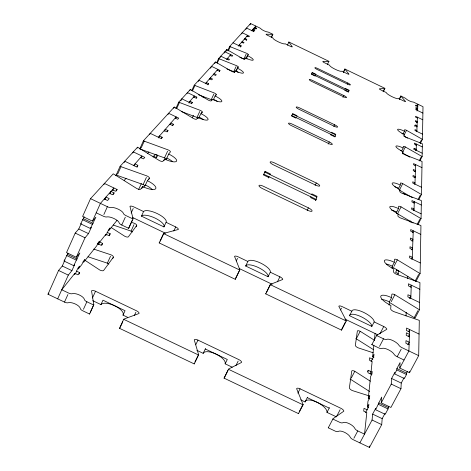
<?xml version="1.0" encoding="UTF-8"?>
<svg xmlns="http://www.w3.org/2000/svg" width="471" height="471" viewBox="0 0 471 471"><rect width="100%" height="100%" fill="white"/><g stroke="black" fill="none" stroke-linecap="round" stroke-linejoin="round"><path stroke-width="0.71" d="M407.497 371.378L406.538 373.162L406.485 374.539L404.342 378.543L394.68 373.921L396.812 369.912L396.894 368.546L400.062 362.599L399.779 368.051L409.535 372.72L418.69 355.646L419.296 320.421A3.427 1.06 28.5 0 0 418.425 320.056L393.668 311.561A3.427 1.072 28.1 0 1 390.689 308.935L390.954 305.496A11.799 3.633 28 0 1 380.703 296.524A11.799 3.633 28 0 1 391.56 297.666L391.813 294.393A3.321 1.007 27.9 0 1 394.863 294.728L418.631 309.294A3.332 1.007 28.3 0 0 419.484 309.747L415.051 318.102A3.326 1.024 28.4 0 1 414.203 317.642L390.5 303.059A3.315 1.024 28 0 0 389.405 302.612M419.484 309.747L419.955 282.641A3.156 0.907 28 0 0 419.149 282.294L396.317 274.21A3.156 0.913 27.7 0 1 393.562 271.867L393.785 268.941A10.886 3.103 27.6 0 1 384.295 260.922A10.886 3.103 27.6 0 1 394.304 262.259L394.521 259.456A3.067 0.86 27.6 0 1 397.33 259.845L419.325 273.109A3.079 0.865 27.9 0 0 420.108 273.527L416.011 281.317A3.073 0.877 28 0 1 415.228 280.899L393.297 267.61A3.062 0.877 27.6 0 0 392.284 267.192M420.108 273.527L420.944 225.574A2.749 0.695 27.5 0 0 420.238 225.268L400.303 217.879A2.755 0.695 27.2 0 1 397.889 215.942L398.066 213.704A9.514 2.379 27.2 0 1 389.729 207.046A9.514 2.379 27.2 0 1 398.46 208.588L398.625 206.439A2.685 0.665 27.2 0 1 401.086 206.881L420.373 218.232A2.691 0.665 27.4 0 0 421.062 218.597L418.065 224.355M421.062 218.597L421.374 200.617A2.579 0.606 27.3 0 0 420.715 200.328L402.051 193.269A2.579 0.612 27 0 1 399.785 191.497L399.938 189.536A8.914 2.09 27 0 1 392.113 183.443A8.914 2.09 27 0 1 400.285 185.038L400.432 183.142A2.52 0.583 27 0 1 402.734 183.602L420.833 194.14A2.526 0.583 27.2 0 0 421.48 194.482L418.949 199.368M421.48 194.482L422.057 161.453A2.302 0.489 27 0 0 421.463 161.194L404.783 154.694A2.302 0.489 26.8 0 1 402.752 153.169L402.876 151.603A7.972 1.678 26.8 0 1 395.858 146.351A7.972 1.678 26.8 0 1 403.152 148L403.27 146.481A2.255 0.471 26.8 0 1 405.331 146.952L421.557 156.237A2.261 0.471 26.9 0 0 422.14 156.543L419.938 160.835M422.14 156.543L422.363 143.743A2.178 0.436 26.8 0 0 421.804 143.496L406.02 137.267A2.178 0.436 26.7 0 1 404.094 135.848L404.206 134.441A7.548 1.507 26.7 0 1 397.548 129.56A7.548 1.507 26.7 0 1 404.454 131.215L404.56 129.849A2.137 0.424 26.7 0 1 406.508 130.32L421.886 139.051A2.137 0.424 26.8 0 0 422.44 139.339L420.291 143.537M422.44 139.339L423.005 106.699L414.221 102.46A1.919 0.341 26.5 0 0 412.584 101.924A3.827 0.677 26.5 0 1 409.305 100.847A3.827 0.677 26.5 0 1 406.09 98.792A1.919 0.341 26.5 0 0 404.489 97.768L400.862 96.019L399.225 99.269M409.535 372.72L409.582 371.342M410.8 298.302L411.277 285.161L410.282 287.051M412.225 259.062L413.25 230.778L412.26 232.692M413.991 210.407L414.309 201.682L413.65 202.96M414.945 184.09L415.652 164.603L415.016 165.845M416.176 150.273L416.399 144.067L415.752 145.339M416.859 131.415L417.377 117.167M417.618 110.538L417.848 104.209M415.593 150.479L416.211 149.266L414.209 148.3L414.168 149.307L422.199 153.175M416.505 126.993L417.059 125.91L415.204 125.015L415.163 125.881L417.029 126.776M417.353 106.799L417.783 105.951L416.052 105.115L416.023 105.869L417.753 106.705M406.031 315.923L406.19 312.344M407.698 278.75L407.792 276.559M410.229 222.23L410.294 220.817M388.787 406.326L388.057 408.952L385.19 414.309L375.605 409.735L381.704 397.071L381.233 402.835L390.918 407.456L400.962 388.71L401.233 383.07L404.083 377.748M394.68 373.921L394.763 372.549L391.607 378.472L391.242 384.065L381.233 402.835M398.101 274.516L398.36 270.666M64.715 260.575L62.29 266.027L58.575 270.46L47.995 294.228L64.498 302.094A3.585 1.46 23 0 0 68.148 302.747A7.183 2.932 23.2 0 1 75.413 304.048A7.183 2.932 23.2 0 1 80.306 308.54A3.58 1.46 23.4 0 0 82.761 310.795L89.567 314.039L93.688 305.014A3.591 1.442 23.5 0 0 93.794 304.602L91.539 290.878A3.521 1.384 23.6 0 1 95.525 291.249L136.566 310.825A3.509 1.389 24.4 0 1 139.004 313.521L124.044 319.026A3.58 1.448 24.3 0 0 123.69 319.314L119.51 328.311L194.217 363.912L198.544 355.004A3.568 1.448 25.8 0 0 198.574 354.563L194.246 339.874A3.497 1.389 25.7 0 1 197.973 340.115L238.879 359.626A3.497 1.384 26.6 0 1 241.564 362.44L228.723 368.934A3.568 1.442 26.6 0 0 228.447 369.264L224.061 378.136L298.526 413.632L303.053 404.836A3.58 1.437 28 0 0 303.012 404.359L296.63 388.705A3.503 1.378 27.9 0 1 300.092 388.828L340.869 408.28A3.515 1.372 28.7 0 1 343.801 411.207L333.068 418.684A3.585 1.431 28.8 0 0 332.862 419.049L328.275 427.809L335.028 431.03A3.574 1.442 28.9 0 0 337.689 431.642L339.214 431.089A7.165 2.903 29.1 0 1 345.455 432.802A7.165 2.903 29.1 0 1 350.247 437.2A3.58 1.442 29.3 0 0 353.138 439.661L369.482 447.45L381.722 424.618L382.181 418.66L384.948 413.491M389.093 305.143L389.364 301.876L391.56 297.666M392.09 268.399L392.266 266.18L394.304 262.259M396.564 213.434L396.676 212.062L398.46 208.588M398.525 189.313L398.607 188.312L400.285 185.038M375.605 409.735L375.734 408.28L372.632 414.103L372.072 420.014L359.885 442.875M369.482 447.45L369.623 445.99M368.693 407.621L367.38 406.997L368.004 401.039L369.476 398.26L369.753 395.563L368.287 398.331L369.582 398.949M368.287 398.331L370.559 376.617L371.972 373.945L372.225 371.472L370.907 373.974M370.129 373.479L371.077 371.678L372.149 361.463L369.329 360.115L369.588 357.777L372.891 359.355M373.927 357.407L372.638 356.788L373.856 345.161M374.386 340.074L375.069 333.527M371.077 371.678L368.204 370.3L367.933 372.755L371.784 374.592M310.901 196.843L310.66 197.596L315.9 200.11L317.042 196.342L311.855 193.852L311.619 194.594M330.813 134.306L330.648 134.83L334.993 136.92L335.776 134.317L331.472 132.245L331.307 132.757M344.931 89.979L344.813 90.355L348.522 92.145L349.093 90.244L345.414 88.471L345.29 88.842M81.248 223.448L78.781 228.988L75.207 233.08L66.523 252.591L76.302 257.26L79.852 252.945L73.747 265.679L64.068 261.058L68.001 253.192M145.05 185.815A3.321 1.036 24.1 0 0 143.137 184.567L117.102 175.347A3.338 1.036 23.8 0 1 116.213 174.971L120.099 166.304A3.344 1.019 23.8 0 0 120.988 166.687L147.04 175.977A3.326 1.013 24.2 0 1 149.378 178.226L147.405 180.693A11.828 3.668 24.2 0 1 155.683 188.736A11.828 3.668 24.2 0 1 142.695 186.587L140.629 189.177A3.432 1.077 24.1 0 1 136.837 188.565L114.07 174.282A3.438 1.072 23.7 0 0 113.223 173.828L90.526 198.65L82.613 216.43L92.469 221.14L95.884 217.155L90.403 228.5L80.641 223.831L84.203 216.819M103.885 184.673L104.438 183.437L117.079 189.489L116.402 191.002M57.686 298.844L68.313 275.105L71.928 270.625L74.642 264.578L73.747 265.679M76.302 257.26L85.027 237.773L88.501 233.634L91.256 227.487L90.403 228.5M92.469 221.14L100.417 203.384L113.923 187.976L112.716 190.661M104.768 199.716L105.957 197.066L109.201 198.615L107.576 200.499L104.315 198.939M117.75 173.905L120.988 166.687M109.778 193.946L110.915 191.409L114.106 192.933L113.423 194.458M124.15 162.56L124.75 161.217L136.596 166.893L137.938 165.339L134.994 163.926L134.123 165.857M74.259 274.628L74.848 273.31L77.968 274.799L79.67 272.638L76.402 271.078M75.26 274.063L77.874 268.24L79.57 266.115L78.263 269.023L81.883 264.466L83.179 261.593L84.821 259.533L83.532 262.4L96.738 245.809L97.986 243.042L99.487 241.152L98.027 244.39M64.498 302.094L67.889 294.546M103.85 214.558L107.376 206.71A3.662 1.225 23.6 0 0 111.026 207.546A7.336 2.461 23.8 0 1 118.292 209.212A7.336 2.461 23.8 0 1 123.431 213.487A3.656 1.225 24 0 0 126.016 215.63L132.963 218.956L128.683 228.335L121.748 225.02A3.644 1.248 23.9 0 1 119.181 222.86A7.318 2.508 23.7 0 0 114.064 218.568A7.318 2.508 23.7 0 0 106.799 216.943A3.656 1.248 23.6 0 1 103.143 216.118L96.202 212.804M132.787 152.993L133.287 151.88L144.797 157.396L143.52 158.88L140.629 157.497M79.01 274.098L79.67 272.638M137.138 148.13L137.55 147.217A3.167 0.913 24 0 1 138.339 147.635L159.475 160.646A3.167 0.918 24.4 0 0 162.919 161.27L164.679 159.068A10.915 3.126 24.4 0 0 176.507 161.265A10.915 3.126 24.4 0 0 168.7 154.041L170.384 151.933A3.073 0.871 24.4 0 0 168.176 149.913L144.238 141.153A3.085 0.871 24.1 0 1 143.414 140.8L139.787 148.854A3.085 0.889 24.1 0 0 140.193 149.042M141.206 147.865L144.238 141.153M98.563 244.643L99.74 242.029L105.946 234.228L108.789 235.588L110.202 233.793L107.058 232.285M149.637 134.659L150.231 133.346L161.076 138.551L162.207 137.244L159.504 135.948L158.615 137.909M105.392 235.453L105.946 234.228M106.163 235.111L108.589 229.754L109.996 227.988L108.789 230.66L116.973 220.375M141.035 157.973L141.924 156.019L133.634 165.474M101.795 245.279L102.431 243.872M137.067 167.27L137.65 165.98M109.296 235.8L110.202 233.793M168.029 114.5L168.589 113.27L178.715 118.133L177.72 119.281L175.183 118.062M173.711 108.265L174.264 107.058A2.761 0.701 24.5 0 1 174.947 107.423L193.593 118.574A2.761 0.701 24.7 0 0 196.531 119.204L197.873 117.52A9.538 2.396 24.8 0 0 207.994 119.722A9.538 2.396 24.8 0 0 200.946 113.676L202.242 112.057A2.691 0.665 24.8 0 0 200.252 110.361L179.463 102.466A2.702 0.671 24.5 0 1 178.75 102.154L175.813 108.607M83.444 309.294L86.87 301.764A3.585 1.437 23.5 0 1 84.397 299.515A7.195 2.891 23.3 0 0 79.481 295.046A7.195 2.891 23.3 0 0 72.222 293.71A3.591 1.437 23.1 0 1 68.572 293.039L61.742 289.783L74.848 273.31M121.748 225.02L125.304 217.196M164.461 131.215L165.333 129.295L167.976 130.561L167.393 131.839M161.612 138.551L162.207 137.244M138.674 189.448L141.359 183.555M176.766 108.395L179.463 102.466M170.261 124.279L170.832 123.025L173.416 124.267L172.845 125.521M180.888 100.818L181.806 98.81L191.414 103.426L192.298 102.401L189.907 101.253L189.018 103.196M108.842 264.09A3.262 1.213 23.7 0 0 107.359 263.165L110.502 256.253M143.137 184.567L146.393 177.414M141.836 188.477L142.695 186.587M92.446 298.008L95.525 291.249M131.126 213.069L133.222 208.476M153.063 156.06L156.325 157.62L157.473 155.1M175.583 118.227L176.183 116.914L158.368 137.249M187.04 93.541L187.458 92.622L196.849 97.138L196.266 98.41M143.637 187.287L145.433 185.026L147.405 180.693M112.769 258.514L113.346 257.254A3.268 1.195 23.8 0 0 111.132 254.87L93.723 249.088M148.783 179.528L149.378 178.226M189.731 90.768L190.308 89.508A2.585 0.612 24.6 0 1 190.955 89.849L208.488 100.205A2.585 0.618 24.9 0 0 211.214 100.829L212.392 99.352A8.937 2.102 24.9 0 0 221.782 101.53A8.937 2.102 24.9 0 0 215.088 95.972L216.224 94.553A2.526 0.589 24.9 0 0 214.334 92.993L194.917 85.492A2.532 0.589 24.7 0 1 194.246 85.198L191.762 90.638M90.361 312.126L93.794 304.602M132.333 220.169L128.766 227.976A3.656 1.254 24 0 1 128.683 228.335M192.368 91.074L194.917 85.492M198.262 81.465L198.862 80.147L207.805 84.45L208.571 83.561L206.345 82.49L205.745 83.797M132.433 231.962A3.02 1.042 24.1 0 0 131.056 231.114L133.999 224.667M166.581 159.328A3.067 0.883 24.4 0 0 164.526 157.897L167.57 151.244M163.979 160.605L164.679 159.068M193.899 97.314L194.499 96.007L189.012 102.272M191.703 103.697L192.298 102.401M165.515 159.757L166.852 158.068L168.7 154.041M136.095 226.816L136.684 225.521A3.026 1.024 24.1 0 0 134.588 223.378L131.303 222.253M92.758 300.692L100.953 304.602L102.978 300.192L125.05 310.719L123.008 315.123L127.735 317.372M166.069 222.33L163.943 226.91L141.465 216.154L143.567 211.561A12.493 4.109 24.4 0 1 157.202 213.563A12.493 4.109 24.4 0 1 166.069 222.33L175.712 226.945A3.574 1.183 24.7 0 1 178.297 229.489L163.861 233.345A3.65 1.23 24.6 0 0 163.531 233.575L159.186 242.924L235.294 279.321L239.786 270.06A3.638 1.23 25.8 0 0 239.792 269.671L234.552 256.412A3.562 1.183 25.8 0 1 238.244 256.872L247.864 261.476A12.44 4.109 26.1 0 1 260.545 263.03A12.44 4.109 26.1 0 1 270.289 272.209L279.898 276.807A3.562 1.177 26.5 0 1 282.735 279.474L270.507 284.366A3.638 1.23 26.5 0 0 270.254 284.631L265.697 293.857L341.552 330.136L346.262 320.992A3.644 1.225 27.6 0 0 346.185 320.568L338.814 306.309A3.568 1.172 27.5 0 1 342.229 306.639L351.819 311.231A12.476 4.08 27.8 0 1 363.565 312.338A12.476 4.08 27.8 0 1 374.174 321.928L383.753 326.515A3.58 1.166 28.2 0 1 386.844 329.294L376.8 335.217A3.656 1.219 28.2 0 0 376.623 335.523L383.518 338.82A3.644 1.213 28.3 0 0 386.667 339.42A7.318 2.432 28.5 0 1 392.938 340.615A7.318 2.432 28.5 0 1 398.972 345.308A3.65 1.207 28.6 0 0 401.998 347.663L418.69 355.646M270.013 174.617L270.336 173.917L265.138 171.42L264.543 172.669M296.1 117.603L295.876 118.091L291.525 116.001L292.679 113.576L296.989 115.654L296.771 116.137M315.276 75.684L315.111 76.043L311.402 74.253L312.244 72.481L315.929 74.259L315.764 74.612M210.619 68.248L211.497 66.329L219.945 70.397L219.368 71.639M214.764 63.526L215.465 61.989A2.308 0.489 24.9 0 1 216.042 62.296L231.82 71.427A2.308 0.495 25.1 0 0 234.217 72.034L235.159 70.856A7.995 1.684 25.1 0 0 243.436 72.964A7.995 1.684 25.1 0 0 237.319 68.148L238.232 67.006A2.261 0.471 25.1 0 0 236.507 65.652L219.215 58.804A2.267 0.471 24.9 0 1 218.621 58.539L216.713 62.69M209.742 79.228L210.331 77.939L212.521 78.993L211.779 79.846L209.583 78.792M217.196 63.208L219.215 58.804M192.327 117.785L193.434 115.377M220.169 57.503L220.781 56.179L228.859 60.07L229.489 59.34L227.475 58.375L226.904 59.611M207.97 84.868L208.571 83.561M213.534 74.883L214.117 73.617L216.266 74.653L215.553 75.478L213.392 74.442M224.202 53.082L224.802 51.781L232.721 55.596L232.115 56.302L230.131 55.343M225.998 51.368L226.834 49.555A2.184 0.442 25 0 1 227.381 49.838L242.359 58.433A2.184 0.442 25.1 0 0 244.614 59.022L245.456 57.968A7.571 1.513 25.2 0 0 253.233 60.035A7.571 1.513 25.2 0 0 247.393 55.543L248.211 54.518A2.143 0.424 25.2 0 0 246.557 53.252L230.231 46.711A2.149 0.424 25 0 1 229.665 46.458L227.687 50.756M217.243 70.656L217.832 69.378L205.568 83.373M181.435 111.545L197.002 117.42L199.71 111.539M228.305 50.892L230.231 46.711M197.32 118.721L197.873 117.52M198.485 118.268L200.946 113.676M201.635 113.37L202.242 112.057M230.142 55.943L230.743 54.642L226.839 59.099M198.344 94.677L211.267 99.64L213.822 94.1M241.67 33.924L242.218 32.729L249.459 36.22L248.953 36.803L247.14 35.931M215.088 95.972L213.546 99.322A8.931 2.125 24.9 0 1 217.184 101.353M245.903 29.349L246.51 28.03L253.586 31.445L254.069 30.886L252.303 30.032L251.897 30.909M215.659 95.784L216.224 94.553M238.685 46.17L239.262 44.922L241.158 45.834L240.581 47.082M241.647 42.72L242.159 41.613L244.025 42.514L243.483 43.138L241.611 42.237M249.995 24.875L250.607 23.55L259.439 27.807A1.925 0.341 25.3 0 1 260.916 28.772A3.839 0.683 25.3 0 0 263.884 30.709A3.839 0.683 25.3 0 0 267.44 31.922A1.919 0.341 25.3 0 1 269.212 32.523L272.856 34.283L271.426 37.339M247.045 36.65L247.652 35.343L238.697 45.563M246.198 40.553L246.763 39.34L244.926 38.457M252.691 30.138L253.227 28.978L254.982 29.826L254.505 30.374L252.75 29.526M234.788 72.246A2.261 0.483 25.1 0 0 233.722 71.645L236.042 66.652M254.299 28.166L254.699 27.3L256.436 28.142L256.036 29.002M254.87 28.042L255.794 26.052L251.814 30.591M234.452 72.381L235.159 70.856M253.663 31.757L254.069 30.886M237.319 68.148L235.924 71.168A7.989 1.701 25.1 0 1 238.185 72.357M236.489 70.762L237.072 69.508M237.655 68.26L238.232 67.006M239.845 57.327L243.913 58.946L246.115 54.2M120.158 327.392L122.766 321.775M160.246 241.128L163.861 233.345M244.914 59.128L245.456 57.968M247.393 55.543L246.062 58.41A7.565 1.531 25.2 0 1 247.163 58.963M246.28 58.675L248.211 54.518M134.323 315.623L135.878 312.291M173.811 231.014L175.712 226.945M271.178 37.627L272.32 35.184M287.463 45.181L288.888 42.013L328.917 61.318L327.451 64.356M265.138 171.42L263.466 174.941L268.711 177.461L269.041 176.743L268.435 178.003M195.73 344.748L197.973 340.115M236.289 260.91L237.514 258.385M194.97 361.981L198.273 355.181M239.038 271.214L235.3 278.92A3.633 1.254 25.8 0 1 235.294 279.321M196.89 350.347L203.172 353.344L205.291 348.987A12.193 4.869 26.2 0 1 205.509 348.605M270.289 272.209L268.064 276.73L245.656 266.009L247.864 261.476M343.271 72.434L344.925 69.037L384.884 88.312L383.2 91.692M343.483 72.198L344.96 69.166A1.913 0.341 26 0 1 344.925 69.037M347.262 84.203L347.839 83.026L317.807 68.548A3.009 0.559 25.8 0 0 314.863 67.747A3.009 0.559 25.8 0 0 317.342 69.567L347.498 84.103A3.009 0.559 26 0 0 350.377 84.868A3.009 0.559 26 0 0 347.839 83.026M342.97 97.415L343.877 95.56L312.361 80.376A3.156 0.618 25.8 0 0 309.259 79.564A3.156 0.618 25.8 0 0 311.843 81.495L343.506 96.749A3.156 0.618 26.1 0 0 346.532 97.526A3.156 0.618 26.1 0 0 343.877 95.56M333.798 126.522L334.657 124.774L299.668 107.93A3.503 0.759 25.8 0 0 296.194 107.1A3.503 0.759 25.8 0 0 299.032 109.313L334.192 126.24A3.503 0.759 26.1 0 0 337.583 127.023A3.503 0.759 26.1 0 0 334.657 124.774M328.187 144.079L329.241 141.924L292.214 124.109A3.709 0.854 25.7 0 0 288.517 123.278A3.709 0.854 25.7 0 0 291.502 125.663L328.723 143.567A3.709 0.854 26.1 0 0 332.32 144.35A3.709 0.854 26.1 0 0 329.241 141.924M232.221 367.197L225.156 363.83L227.299 359.479L205.291 348.987M315.087 185.409L316.276 182.995L274.369 162.866A4.198 1.095 25.7 0 0 270.124 162.042A4.198 1.095 25.7 0 0 273.451 164.85L315.611 185.097A4.198 1.089 26.2 0 0 319.727 185.862A4.198 1.089 26.2 0 0 316.276 182.995M227.993 370.418L224.343 377.807A3.562 1.466 26.6 0 0 224.061 378.136M266.71 292.049L270.507 284.366M307.151 210.437L308.423 207.87L263.554 186.339A4.498 1.254 25.7 0 0 258.979 185.533A4.498 1.254 25.7 0 0 262.506 188.612L307.663 210.278A4.492 1.248 26.3 0 0 312.09 211.02A4.492 1.248 26.3 0 0 308.423 207.87M315.511 200.599L316.129 199.351L263.801 174.229M235.877 365.684L238.161 361.08M277.419 281.823L279.898 276.807M383.111 91.757L384.371 89.225M399.408 99.169L400.921 96.155A1.913 0.341 26.4 0 1 400.862 96.019M415.622 105.963L416.052 105.115M404.454 131.215L403.029 134.023A7.542 1.519 26.7 0 0 401.916 133.511M404.147 134.977L406.508 130.32M417.023 110.991L417.642 109.767L415.887 108.919L415.858 109.69L422.893 113.081M403.152 148L401.651 150.955A7.966 1.696 26.8 0 0 400.48 150.42M414.592 126.216L415.204 125.015M416.611 122.695L417.218 121.506L415.393 120.629L415.351 121.465L417.188 122.348M402.369 152.598L402.876 151.603M402.84 151.845L405.331 146.952M402.311 153.829L402.964 152.545M416.27 131.739L416.888 130.52L415.004 129.607L414.969 130.502L422.528 134.147M413.715 149.272L414.209 148.3M419.92 142.901L421.41 139.987M399.961 189.018L402.734 183.602M297.878 393.144L300.092 388.828M340.509 310L341.463 308.134M419.166 160.899L421.056 157.22M414.804 171.738L415.44 170.508L413.303 169.478L413.255 170.62L415.398 171.656M414.574 177.779L415.222 176.525L413.049 175.477L412.996 176.66L415.181 177.714M398.13 212.627L401.086 206.881M414.333 184.137L414.992 182.86L412.779 181.794L412.726 183.025L421.604 187.299M299.238 411.683L303.012 404.359M341.805 329.064L345.396 322.093M300.681 399.844L305.067 401.934L307.286 397.63A12.234 4.834 28.3 0 1 307.422 397.212M374.174 321.928L371.849 326.391L349.511 315.705L351.819 311.231M418.024 199.574L420.273 195.23M413.391 210.243L414.044 208.983L411.666 207.841L411.607 209.259L421.145 213.846M356.941 337.566L360.197 331.301L374.457 340.256M393.968 266.321L397.33 259.845M417.112 224.502L419.773 219.386M396.859 269.901L395.581 272.35L398.172 273.592M411.99 241.105L412.943 239.28L410.376 238.049L410.306 239.704L412.884 240.94M411.654 249.865L412.625 247.999L410.005 246.745L409.935 248.47L412.567 249.736M340.121 409.711L336.371 416.859L326.986 412.384L329.223 408.092A12.234 4.834 28.3 0 0 329.253 407.621M411.301 259.156L412.29 257.254L409.611 255.971L409.535 257.772L420.297 262.936M351.301 377.978L354.81 371.272L370.383 381.233M391.23 301.67L394.863 294.728M404.059 360.027L397.183 356.735A3.644 1.23 28.7 0 1 394.162 354.369A7.301 2.479 28.5 0 0 388.163 349.659A7.301 2.479 28.5 0 0 381.887 348.499A3.638 1.236 28.4 0 1 378.731 347.916L371.855 344.625L376.8 335.217M379.862 333.939L383.753 326.515M372.638 356.788L373.998 354.204L373.762 356.518L371.03 361.704M379.532 346.403L383.518 338.82M415.228 280.899L418.637 274.41M367.504 371.625L368.204 370.3M409.564 298.643L410.877 296.147L407.957 294.752L407.862 296.895L419.608 302.523M414.203 317.642L417.889 310.683M367.38 406.997L368.87 404.195L368.581 406.973L365.602 412.596M408.64 331.502L409.664 329.559L408.893 350.96L399.779 368.051M353.909 438.207L357.777 430.924A3.585 1.419 29.2 0 1 354.875 428.475A7.183 2.855 29.1 0 0 350.053 424.094A7.183 2.855 29.1 0 0 343.812 422.363L342.293 422.899A3.58 1.425 28.9 0 1 339.632 422.275L332.862 419.049M397.183 356.735L401.198 349.176M408.192 336.771L409.493 334.328L406.332 332.814L406.226 335.328L409.405 336.847M407.851 344.737L409.211 342.182L405.996 340.645L405.884 343.241L409.116 344.784M113.346 257.254L103.638 270.448A3.374 1.272 23.6 0 1 99.828 270.048L85.045 260.333M136.684 225.521L128.389 236.801A3.114 1.083 24 0 1 124.921 236.354L111.168 227.517M47.995 294.228L48.925 293.086M156.325 157.62L157.155 156.625M153.146 157.061L155.465 154.294M64.068 261.058L64.98 259.968M114.106 192.933L112.534 194.758L109.325 193.222M117.079 189.489L115.536 191.279L112.363 189.76M167.976 130.561L166.899 131.815L164.244 130.538M173.416 124.267L172.38 125.463L169.784 124.214M196.849 97.138L195.995 98.121L193.64 96.991M219.945 70.397L219.25 71.192L217.137 70.173M241.158 45.834L240.599 46.476L232.998 42.814M246.763 39.34L246.239 39.947L244.396 39.064M256.436 28.142L255.971 28.684L254.222 27.842M124.197 180.464L126.063 178.309M147.494 153.552L148.913 151.915M115.642 175.606L117.155 173.929M139.787 148.854L140.77 147.764M120.099 166.304L137.55 147.217M143.414 140.8L174.264 107.058M178.75 102.154L190.308 89.508M194.246 85.198L215.465 61.989M218.621 58.539L226.834 49.555M229.665 46.458L250.607 23.55M369.317 395.946L352.214 390.53A3.362 1.26 28.6 0 1 349.382 387.768L351.725 371.124A3.262 1.189 28.4 0 1 354.81 371.272M88.024 256.783L107.359 263.165M373.15 352.767L357.978 347.775A3.103 1.077 28.1 0 1 355.352 345.314L357.354 331.072A3.02 1.019 28 0 1 360.197 331.301M113.27 225.056L131.056 231.114M140.605 149.207L164.526 157.897M226.957 68.978L233.722 71.645M67.459 254.405L77.126 259.021M378.584 402.929L388.157 407.497M66.552 255.482L76.243 260.104M378.46 404.371L388.057 408.952M367.25 409.864L364.012 408.322L363.7 411.136L366.791 412.608L364.536 434.15L357.777 430.924M62.29 266.027L71.928 270.625M372.632 414.103L382.181 418.66M58.575 270.46L68.313 275.105M372.072 420.014L381.722 424.618M307.286 397.63L329.223 408.092M86.87 301.764L93.688 305.014M123.69 319.314L198.544 355.004M228.447 369.264L303.053 404.836M155.389 154.376L157.332 155.312M396.423 269.971L398.996 271.208M419.838 289.265L408.422 283.789L408.339 285.838L411.207 287.21M419.06 334.057L406.538 328.063L406.432 330.53L409.576 332.037M143.567 211.561L133.917 206.946A3.585 1.177 24 0 0 129.949 206.351L133.046 218.603A3.662 1.23 24 0 1 132.963 218.956M132.386 217.396L165.486 233.233M239.133 268.47L272.132 284.254M344.878 319.055L377.766 334.793M90.526 198.65L107.376 206.71M163.531 233.575L239.786 270.06M270.254 284.631L346.262 320.992M83.379 218.674L93.117 223.331M396.894 368.546L406.538 373.162M82.496 219.669L92.263 224.337M396.812 369.912L406.485 374.539M78.781 228.988L88.501 233.634M391.607 378.472L401.233 383.07M99.74 242.029L102.637 243.413L101.159 245.303L97.273 243.448M75.207 233.08L85.027 237.773M391.242 384.065L400.962 388.71M422.304 146.917L414.427 143.119L414.386 144.091L416.364 145.044M421.945 167.629L413.556 163.59L413.509 164.697L415.616 165.71M292.45 114.059L335.623 134.836M291.755 115.513L335.152 136.396M202.194 96.679L204.361 97.721M403.158 193.304L405.313 194.34M421.298 205.044L411.978 200.564L411.919 201.929L414.256 203.054M420.791 234.399L410.741 229.571L410.671 231.161L413.197 232.374M264.808 172.121L316.812 197.09M417.695 108.289L415.952 107.447L415.922 108.212L417.671 109.06M422.775 119.775L415.575 116.302L415.54 117.114L417.347 117.986M312.073 72.834L348.982 90.62M311.567 73.894L348.634 91.763M403.676 135.907L407.503 138.085M402.34 152.822L409.847 157.131M399.402 190.101L412.366 197.679M397.542 213.769L413.161 223.007M373.485 349.665L356.288 338.82A3.014 1.036 28 0 0 355.799 338.602M369.594 391.519L350.601 379.32A3.256 1.207 28.4 0 0 350.071 379.09M400.921 96.155L405.525 101.453A1.937 0.347 26.5 0 1 403.753 100.982L398.525 98.463A6.782 1.219 26.4 0 1 392.255 96.802A6.782 1.219 26.4 0 1 386.326 92.581L381.092 90.055A1.937 0.347 26.3 0 1 379.42 88.86L384.795 88.377A1.913 0.341 26.3 0 0 384.884 88.312M344.96 69.166L348.958 74.171A1.937 0.347 26 0 1 347.103 73.664L341.869 71.139A6.788 1.225 25.9 0 1 335.311 69.343A6.788 1.225 25.9 0 1 329.647 65.245L324.407 62.72A1.937 0.347 25.8 0 1 322.806 61.56L328.811 61.371A1.913 0.341 25.8 0 0 328.917 61.318M119.51 328.311A3.574 1.472 24.3 0 1 119.864 328.016M194.246 363.465A3.562 1.472 25.8 0 1 194.217 363.912M298.484 413.144A3.568 1.46 28.1 0 1 298.526 413.632M328.275 427.809A3.58 1.454 28.9 0 1 328.475 427.444M89.678 313.627A3.585 1.466 23.5 0 1 89.567 314.039M100.953 304.602A12.24 4.904 24 0 1 114.683 305.75A12.24 4.904 24 0 1 123.008 315.123M203.172 353.344A12.181 4.904 26.2 0 1 215.989 354.068A12.181 4.904 26.2 0 1 225.156 363.83M305.067 401.934A12.217 4.869 28.3 0 1 316.977 402.228A12.217 4.869 28.3 0 1 326.986 412.384M265.697 293.857A3.633 1.254 26.5 0 1 265.95 293.58M341.475 329.7A3.638 1.248 27.7 0 1 341.552 330.136M371.855 344.625A3.65 1.242 28.3 0 1 372.031 344.313M159.186 242.924A3.644 1.254 24.6 0 1 159.522 242.683M349.511 315.705A12.464 4.115 27.9 0 1 361.263 316.777A12.464 4.115 27.9 0 1 371.849 326.391M245.656 266.009A12.429 4.151 26.1 0 1 258.349 267.522A12.429 4.151 26.1 0 1 268.064 276.73M141.465 216.154A12.481 4.151 24.4 0 1 155.106 218.114A12.481 4.151 24.4 0 1 163.943 226.91M145.433 185.026A11.816 3.703 24.2 0 1 152.451 189.695M166.852 158.068A10.904 3.162 24.4 0 1 172.421 161.471M386.267 264.025A10.874 3.132 27.6 0 1 392.266 266.18M381.545 299.432A11.787 3.668 28 0 1 389.364 301.876M199.31 117.232A9.532 2.42 24.8 0 1 203.184 119.416M197.002 117.42A2.691 0.683 24.7 0 1 197.861 117.885M211.267 99.64A2.52 0.601 24.9 0 1 212.074 100.076M396.653 213.398A2.679 0.677 27.2 0 1 397.1 213.575M394.804 186.763A8.908 2.114 27 0 1 398.607 188.312M391.425 210.095A9.508 2.402 27.2 0 1 396.676 212.062M243.913 58.946A2.137 0.43 25.2 0 1 244.255 59.122M272.856 34.283A1.919 0.341 25.4 0 1 272.727 34.324L266.091 34.206A1.943 0.347 25.3 0 0 267.622 35.331L272.868 37.863A6.8 1.225 25.4 0 0 278.273 41.837A6.8 1.225 25.4 0 0 285.114 43.768L290.36 46.299A1.937 0.347 25.5 0 0 292.291 46.847L288.906 42.131A1.919 0.341 25.5 0 1 288.888 42.013"/></g></svg>
